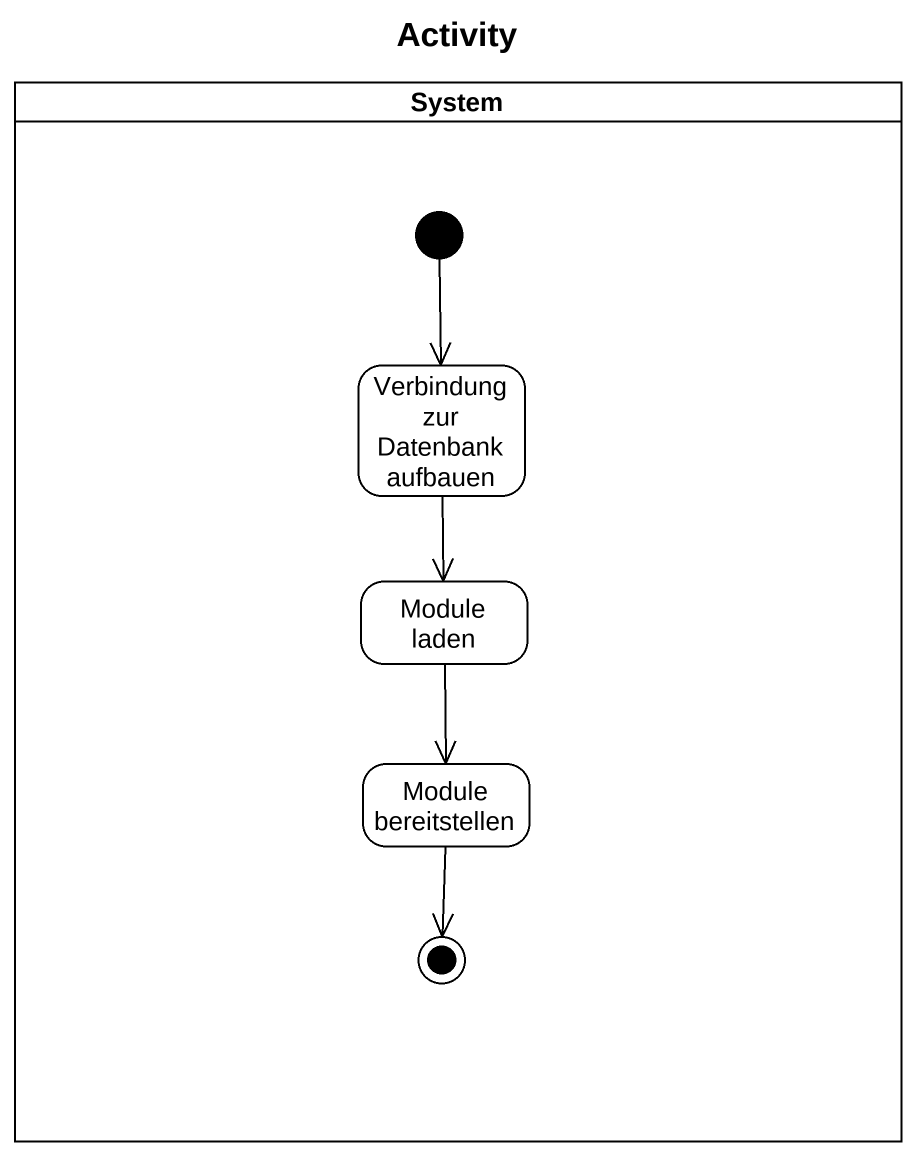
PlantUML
@startuml
title Activity
hide empty description
state System <<partition>> {
  state "Verbindung zur Datenbank aufbauen" as Verbindung_zur_Datenbank
  state "Module laden" as Module_laden
  state "Module bereitstellen" as Module_bereitstellen
  [*] --> Verbindung_zur_Datenbank
  Module_bereitstellen --> [*]
}
Verbindung_zur_Datenbank --> Module_laden
Module_laden --> Module_bereitstellen
@enduml
